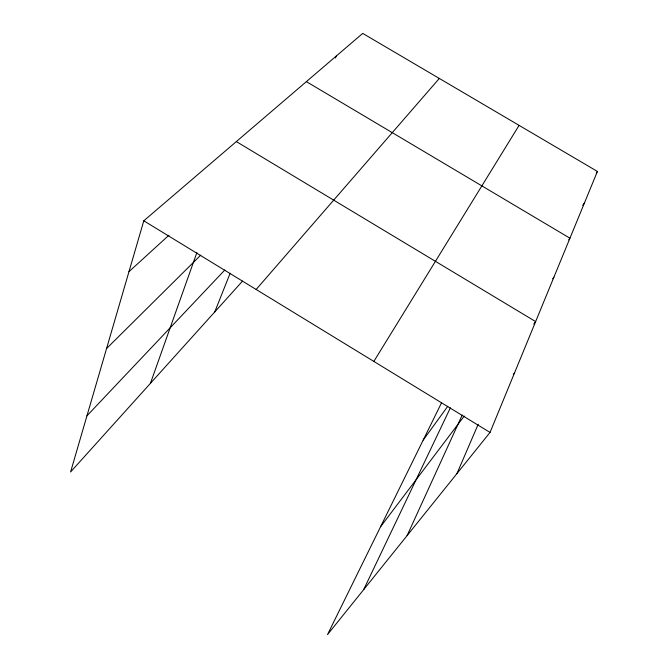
<?xml version="1.0" encoding="UTF-8"?>
<svg xmlns="http://www.w3.org/2000/svg" width="668" height="668" viewBox="0 0 668 668"><rect width="100%" height="100%" fill="white"/><g stroke="black" fill="none" stroke-linecap="round" stroke-linejoin="round"><path stroke-width="1" d="M441.565 402.746L327.52 634.6L490.028 432.438L597.409 171.442L362.724 33.4L143.795 220.799L70.591 471.967L242.551 281.094M150.425 383.349L196.868 252.638M214.745 311.948L230.143 273.254M335.428 57.991L336.213 56.095M456.937 473.604L478.196 424.28M407.113 535.586L462.214 415.028M363.668 589.635L450.391 407.806M373.846 361.421L519.094 125.375M596.223 173.129L597.409 171.442M582.688 205.36L584.5 202.821M423.195 440.087L447.769 406.278M568.735 239.862L569.946 238.2L306.378 81.63M552.695 278.806L553.922 277.145M380.593 526.71L464.235 416.055M533.757 324.072L535.636 321.592L236.338 141.583M513.291 374.439L514.56 372.802M256.145 289.478L439.31 78.448M86.949 415.83L224.874 269.947M106.554 348.554L200.709 255.176M128.957 271.684L168.937 235.236M143.795 220.799L490.028 432.438"/></g></svg>
